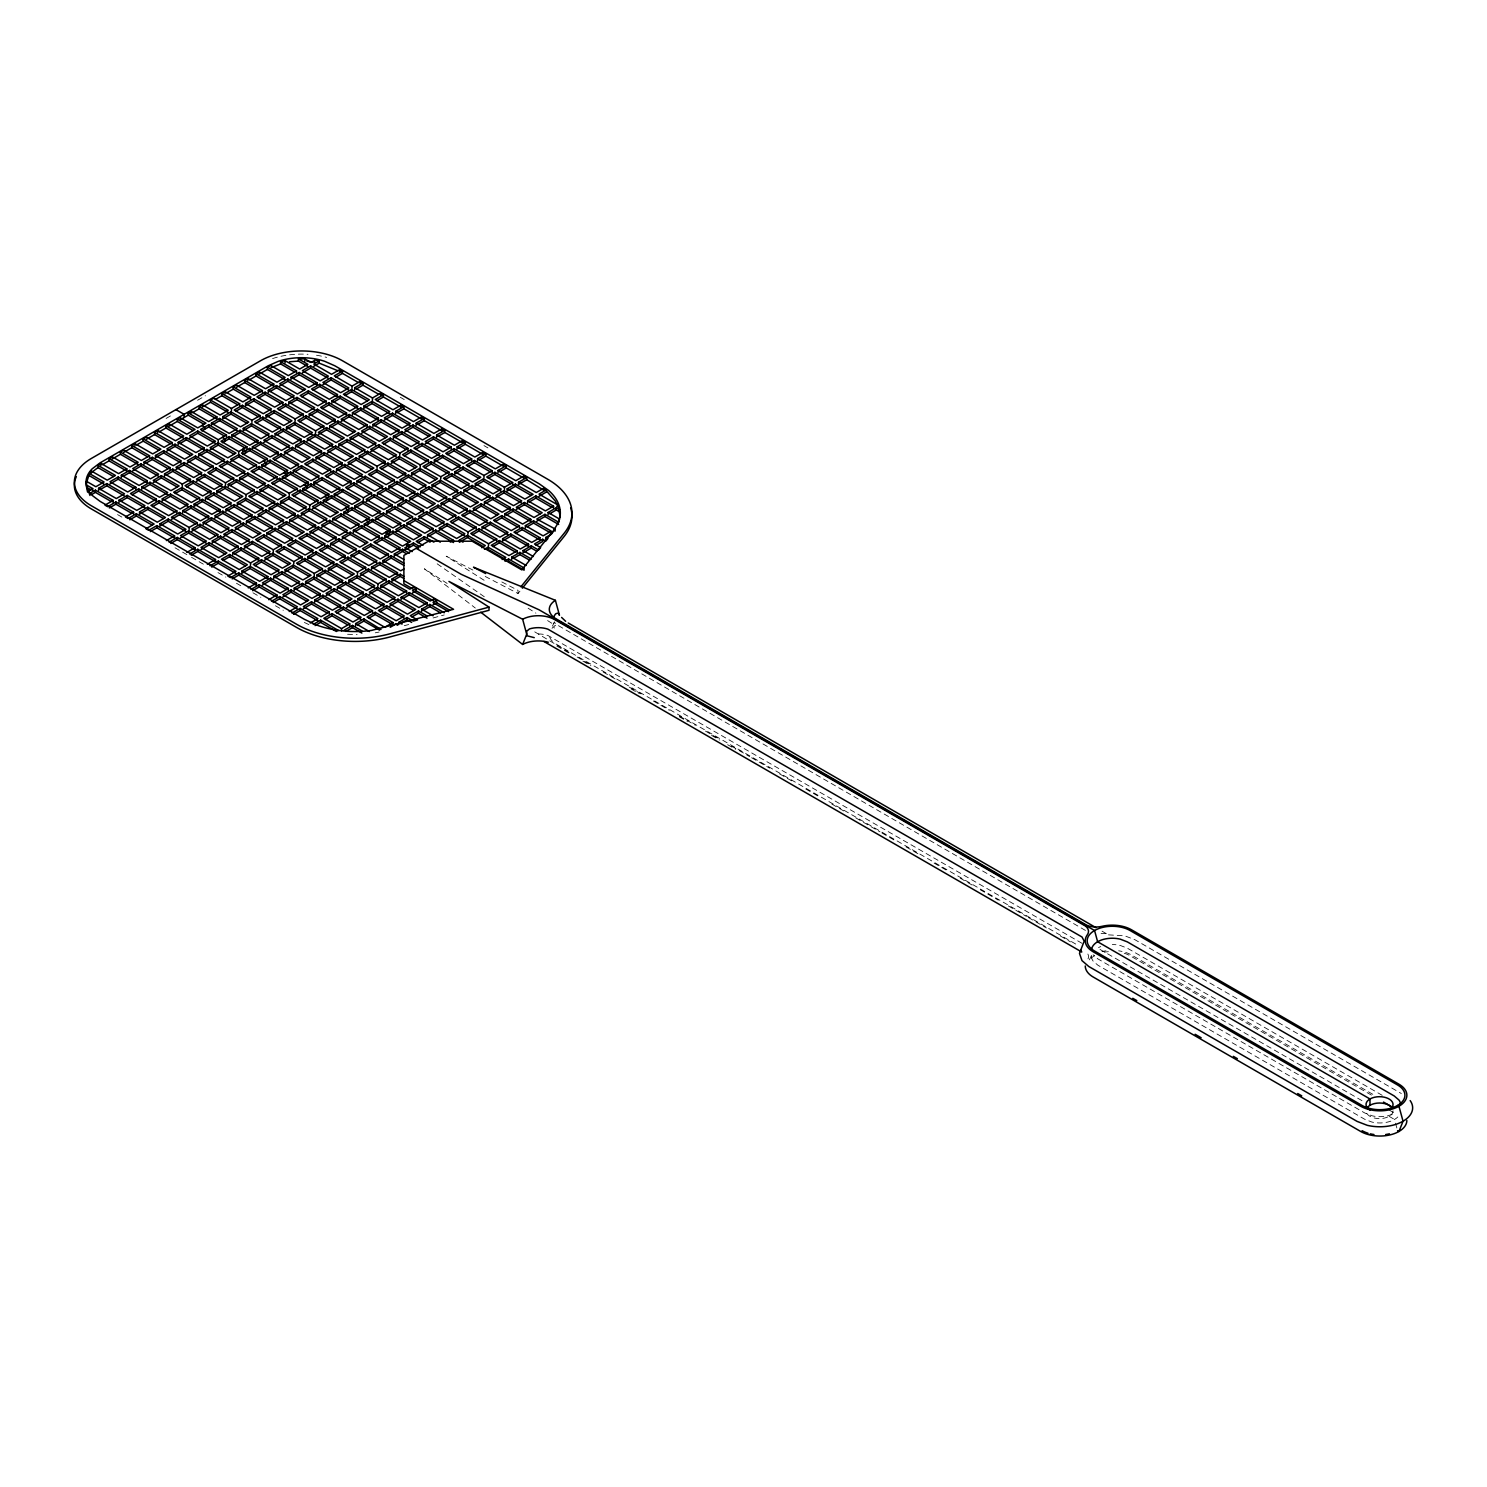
<?xml version="1.0" encoding="UTF-8"?>
<svg xmlns="http://www.w3.org/2000/svg" width="1487" height="1487" viewBox="0 0 1487 1487"><rect width="100%" height="100%" fill="white"/><g stroke="black" fill="none" stroke-linecap="round" stroke-linejoin="round"><path stroke-width="0.75" stroke-dasharray="5 3.75" d="M552.439 626.157L554.112 622.607A18.885 10.911 0 0 0 554.316 628.109M1091.532 955.342L1089.116 960.435A25.093 14.48 0 0 1 1094.562 955.732M485.208 576.454L518.034 593.517L520.933 589.949M166.098 418.442L172.009 415.04M197.585 400.263L205.466 395.728M404.278 625.711L408.739 624.503M433.07 617.96L444.241 614.949M375.263 632.811L379.092 632.049M1101.068 933.39L1106.068 933.501L1106.532 935.081M1108.466 934.858L1124.86 935.862L1135.027 939.784L1401.349 1093.54M347.568 634.261L357.122 634.67M304.352 622.458L310.244 625.228M501.844 581.956L518.034 590.376L518.034 593.517M472.885 570.06L446.193 556.194L487.141 582.198M400.263 397.271L404.241 399.575M483.963 445.598L487.94 447.903M1102.053 931.178L1106.068 933.501M1382.222 1095.343L1127.332 948.186L1120.25 945.453A20.744 11.989 0 0 0 1112.295 944.542M1372.798 1094.302L1131.403 954.951A27.026 15.595 0 0 0 1118.633 950.806M1371.423 1095.101L1130.046 955.732A25.093 14.48 0 0 0 1121.904 952.591M1085.436 930.416L556.194 624.354A18.885 10.911 0 0 1 554.316 621.808M1389.1 1110.027L1394.509 1113.15A20.744 11.989 0 0 1 1371.888 1115.752L1364.806 1113.001L1097.871 958.892L1093.131 954.803M1361.98 1100.659L1097.629 948.055A20.744 11.989 0 0 1 1100.77 946.568M1389.1 1116.328L1394.509 1119.451M1082.034 943.334L547.867 635.451A18.885 10.911 0 0 0 535.524 634.075M556.101 644.057L1076.885 944.728M569.093 652.365L533.368 631.046M577.123 656.994L591.157 665.098M603.202 672.05L617.235 680.154M629.261 687.106L643.313 695.21M653.332 700.99L669.373 710.266M679.41 716.046L695.451 725.303M705.489 731.102L719.522 739.206M731.548 746.158L749.597 756.567M751.604 757.738L769.653 768.147M779.69 773.946L793.723 782.05M805.75 789.002L819.802 797.106M831.828 804.058L845.861 812.162M855.899 817.943L879.969 831.846M881.977 832.999L894.003 839.951M906.029 846.884L920.081 854.988M934.115 863.111L946.141 870.044M960.193 878.148L972.219 885.1M980.249 889.728L998.297 900.155M1008.316 905.936L1026.365 916.364M1028.372 917.516L1046.42 927.944M1060.454 936.048L1070.491 941.847M556.714 646.009L568.777 652.979M582.848 661.102L590.897 665.748M631.12 688.964L639.15 693.611M679.373 716.827L687.403 721.474M711.548 735.396L719.578 740.043M727.626 744.69L735.675 749.336M117.547 514.595L123.458 518.015M175.02 547.792L186.86 554.614M191.563 557.328L203.384 564.168M217.957 572.569L225.838 577.123M236.452 583.239L242.362 586.659M252.976 592.793L260.876 597.346M275.43 605.748L283.311 610.302M528.108 608.202L535.896 613.164M547.606 620.581L555.394 625.544A23.179 13.383 0 0 0 552.012 628.313M447.178 583.443L424.353 568.796L475.32 608.034M437.159 563.815L484.316 596.77M1395.531 1123.187L1397.074 1128.8M1087.871 954.041A15.465 8.922 0 0 1 1087.332 960.007M1091.551 956.513A20.744 11.989 0 0 0 1093.131 961.104L1097.871 965.193L1364.806 1119.321L1371.888 1122.053A20.744 11.989 0 0 0 1397.817 1116.96M1393.059 1110.808A13.513 7.807 0 0 1 1379.546 1118.614A13.513 7.807 0 0 1 1366.033 1110.808M1104.525 952.2A25.093 14.48 0 0 1 1108.391 951.661M272.567 358.59A57.919 33.439 0 0 1 307.995 354.315M316.508 355.244A57.919 33.439 0 0 1 326.657 357.419M552.495 641.362A23.179 13.383 0 0 1 549.316 634.875M1101.96 951.568A27.026 15.595 0 0 1 1105.975 950.806"/><path stroke-width="1.5" d="M102.51 464.613L109.053 460.84L126.804 471.082L126.804 468.87L118.607 473.609L100.874 463.349L97.993 465.375L115.428 475.45L107.231 480.171L91.32 470.989L89.462 473.572L104.053 482.011L95.856 486.732L86.432 481.286L86.469 487.197L91.135 489.892M86.822 481.788L89.462 473.572M534.261 637.644L526.714 635.711L526.714 631.25L529.465 628.927A18.885 10.911 0 0 1 547.867 629.15L1082.034 937.014L1084.172 941.159L1079.488 953.371L1081.978 960.621L1088.781 966.494L1357.111 1121.402L1367.278 1125.324A32.807 18.941 0 0 0 1403.04 1121.217A32.807 18.941 0 0 0 1410.159 1100.584M480.784 612.235L522.643 644.447L526.714 634.205L522.643 619.243L448.925 581.417L489.019 607.124L489.019 610.283L390.022 636.938A82.696 47.751 0 0 1 296.582 627.421L91.32 508.907A57.919 33.439 0 0 1 76.32 476.621M555.079 531.156L555.079 528.944L551.342 534.261L545.841 537.439L545.841 539.632M520.933 586.789L564.205 533.201A82.696 47.751 0 0 0 547.736 479.26L342.456 360.746A57.919 33.439 0 0 0 260.56 360.746L91.32 458.479A57.919 33.439 0 0 0 91.32 505.747L296.582 624.261A82.696 47.751 0 0 0 390.022 633.778L489.019 607.124M522.365 588.164L564.205 536.361A82.696 47.751 0 0 0 570.692 507.885M92.231 471.918L97.993 467.587L97.993 465.375M109.053 460.84L109.053 458.628L112.25 456.788L129.982 467.03L138.179 462.308L120.428 452.067L120.428 454.26L138.179 464.52M120.428 452.067L123.607 450.226L141.358 460.468L149.555 455.747L149.555 457.94M147.585 456.806L131.804 447.699L131.804 445.487L134.982 443.665L152.733 453.907L160.931 449.167L143.18 438.925L143.18 441.137L158.96 450.245M143.18 438.925L146.358 437.085L164.109 447.327L172.306 442.606L172.306 444.817M170.336 443.665L154.555 434.576L154.555 432.364L157.734 430.524L175.485 440.765L183.682 436.044L165.931 425.802L165.931 427.996L183.682 438.237M165.931 425.802L169.109 423.962L186.86 434.204L195.057 429.464L177.306 419.222L177.306 421.434L193.068 430.542M177.306 419.222L180.039 417.643L197.771 427.903L205.968 423.163L188.217 412.921L188.217 415.133L203.998 424.241M188.217 412.921L190.949 411.341L208.7 421.583L216.879 416.862L216.879 419.074L199.146 408.832L192.585 412.605M199.146 408.832L199.146 406.62L202.325 404.78L220.076 415.022L228.254 410.3L210.522 400.059L210.522 402.252L228.254 412.494M210.522 400.059L213.7 398.219L231.452 408.46L239.63 403.72L239.63 405.932M237.66 404.799L221.898 395.691L221.898 393.479L225.076 391.639L242.827 401.899L251.006 397.159L233.273 386.917L233.273 389.129L251.006 399.371M233.273 386.917L236.452 385.077L254.203 395.319L262.381 390.598L262.381 392.81M260.411 391.657L244.649 382.549L244.649 380.356L247.827 378.516L265.578 388.758L273.757 384.036L273.757 386.23L256.024 375.988L249.463 379.78M256.024 375.988L256.024 373.776L259.203 371.936L276.954 382.196L285.132 377.456L267.4 367.215L267.4 369.427L285.132 379.668M267.4 367.215L270.894 365.56L288.329 375.616L296.508 370.895L296.508 373.107M120.428 454.26L112.25 459L112.25 456.788M123.607 452.438L131.804 447.699M136.637 444.91L143.18 441.137M146.358 439.297L154.555 434.576M159.369 431.788L165.931 427.996M177.306 421.434L169.109 426.156L169.109 423.962M180.039 419.854L188.217 415.133M210.522 402.252L202.325 406.992L202.325 404.78M215.336 399.464L221.898 395.691M226.712 392.903L233.273 389.129M236.452 387.289L244.649 382.549M267.4 369.427L259.203 374.148L259.203 371.936M92.677 490.784L92.677 488.572L88.384 491.045L89.982 495.487M89.982 493.275L95.41 490.152L113.142 500.394L113.142 502.606M98.588 488.312L106.785 483.591L124.518 493.833L116.339 498.554L98.588 488.312L98.588 490.524M135.893 487.271L118.161 477.011L109.964 481.751L127.715 491.993L135.893 487.271L135.893 489.465M121.339 477.383L121.339 475.171L129.536 470.45L147.269 480.691L147.269 482.903L129.536 472.662L122.975 476.435M140.912 463.888L132.715 468.609L150.466 478.851L158.644 474.13L140.912 463.888L140.912 466.082L158.644 476.342M144.09 464.26L144.09 462.048L152.287 457.308L170.02 467.569L170.02 469.762M155.466 455.487L163.663 450.747L181.395 460.989L173.217 465.728L155.466 455.487L155.466 457.68L163.663 452.959L181.395 463.2M175.02 444.185L166.841 448.907L184.592 459.148L192.771 454.427L175.02 444.185L175.02 446.397L190.801 455.487M178.217 444.557L178.217 442.345L186.395 437.624L204.147 447.866L204.147 450.059L186.395 439.817L179.853 443.609M197.771 431.044L189.593 435.784L207.325 446.026L215.522 441.286L197.771 431.044L197.771 433.256L215.522 443.498M226.452 434.985L208.7 424.743L200.503 429.464L218.254 439.724L226.452 434.985L226.452 437.197M211.433 423.163L219.611 418.442L237.362 428.684L229.165 433.405L211.433 423.163L211.433 425.375M222.808 416.602L230.987 411.88L248.738 422.122L240.541 426.843L222.808 416.602L222.808 418.814L230.987 414.074L246.768 423.182M260.113 415.542L242.362 405.3L234.184 410.04L251.916 420.282L260.113 415.542L260.113 417.754M245.559 403.46L253.738 398.739L271.489 408.981L263.292 413.702L245.559 403.46L245.559 405.672L253.738 400.951L271.489 411.193M282.865 402.419L265.114 392.178L256.935 396.899L274.667 407.141L282.865 402.419L282.865 404.613M268.311 390.337L276.489 385.598L294.24 395.839L286.043 400.579L268.311 390.337L268.311 392.531M287.865 379.036L279.668 383.758L297.419 394.018L305.616 389.278L287.865 379.036L287.865 381.248L303.645 390.356M291.043 379.408L291.043 377.196L299.24 372.475L316.991 382.717L316.991 384.929L299.24 374.668L292.697 378.46M310.616 365.895L302.419 370.635L320.17 380.876L328.367 376.155L310.616 365.895L310.616 368.107L328.367 378.349M313.794 366.267L319.222 363.144L319.222 360.932L313.794 364.055L331.545 374.315L339.742 369.575L342.456 371.155L342.456 373.367L358.237 382.475M91.785 494.446L95.41 492.364L111.172 501.472M100.224 489.576L106.785 485.784L124.518 496.045M109.964 483.944L118.161 479.223L133.923 488.331M132.715 470.821L140.912 466.082M145.726 463.312L152.287 459.52L168.05 468.628M166.841 451.119L175.02 446.397M189.593 437.977L197.771 433.256M201.879 430.895L208.7 426.955L224.463 436.063M213.069 424.427L219.611 420.654L237.362 430.895M235.82 411.286L242.362 407.512L258.143 416.62M258.571 398.163L265.114 394.371L280.894 403.479M269.946 391.601L276.489 387.81L294.24 398.051M279.668 385.969L287.865 381.248M302.419 372.828L310.616 368.107M113.142 500.394L104.964 505.134L107.696 506.695L115.874 501.974L133.626 512.216L133.626 514.428M147.269 480.691L139.09 485.431L121.339 475.171M170.02 467.569L161.841 472.29L144.09 462.048M204.147 447.866L195.949 452.587L178.217 442.345M316.991 382.717L308.794 387.438L291.043 377.196M119.072 500.134L127.25 495.413L145.001 505.654L136.804 510.376L119.072 500.134L119.072 502.346M156.377 499.074L138.626 488.833L130.447 493.572L148.18 503.814L156.377 499.074L156.377 501.286L138.626 491.045L132.083 494.836M141.823 486.992L150.001 482.271L167.752 492.513L159.555 497.253L141.823 486.992L141.823 489.204M161.377 475.71L153.198 480.431L170.931 490.673L179.128 485.952L161.377 475.71L161.377 477.903L177.157 487.011M164.555 476.063L164.555 473.87L172.752 469.13L190.503 479.39L190.503 481.584L172.752 471.342L166.209 475.134M184.128 462.569L175.931 467.29L193.682 477.55L201.879 472.81L184.128 462.569L184.128 464.78L201.879 475.022M213.254 466.249L195.503 456.007L187.306 460.728L205.057 470.97L213.254 466.249L213.254 468.461M198.682 454.167L206.879 449.427L224.63 459.687L216.433 464.409L198.682 454.167L198.682 456.379M218.254 442.866L210.057 447.606L227.808 457.847L236.005 453.107L218.254 442.866L218.254 445.078L234.017 454.186M246.916 446.806L229.165 436.565L220.987 441.286L238.719 451.546L246.916 446.806L246.916 449.018M231.898 437.197L231.898 434.985L240.095 430.263L257.846 440.505L257.846 442.717L240.095 432.475L233.533 436.249M243.273 428.423L251.47 423.683L269.203 433.944L261.024 438.665L243.273 428.423L243.273 430.635L251.47 425.895L269.203 436.137M280.578 427.364L262.846 417.122L254.649 421.862L272.4 432.104L280.578 427.364L280.578 429.576M266.024 415.282L274.221 410.561L291.954 420.802L283.775 425.524L266.024 415.282L266.024 417.494L274.221 412.773L289.984 421.88M303.329 414.241L285.597 403.999L277.4 408.721L295.151 418.962L303.329 414.241L303.329 416.434M288.775 402.159L296.972 397.419L314.705 407.661L306.526 412.401L288.775 402.159L288.775 404.352M326.081 401.1L308.348 390.858L300.151 395.579L317.902 405.821L326.081 401.1L326.081 403.312M337.456 394.538L319.724 384.297L311.526 389.018L329.278 399.26L337.456 394.538L337.456 396.75L319.724 386.49L313.162 390.282M331.081 377.717L322.902 382.456L340.653 392.698L348.832 387.977L331.081 377.717L331.081 379.928L348.832 390.17M342.456 371.155L334.278 375.876L352.01 386.137L360.207 381.397L362.94 382.977L362.94 385.189L378.72 394.297M109.332 507.959L115.874 504.186L131.655 513.294M120.707 501.398L127.25 497.606L145.001 507.848M143.458 488.256L150.001 484.483L167.752 494.725M153.198 482.643L161.377 477.903M175.931 469.502L184.128 464.78M187.306 462.94L195.503 458.2L211.284 467.308M200.317 455.431L206.879 451.639L224.63 461.881M210.057 449.799L218.254 445.078M222.344 442.717L229.165 438.777L244.946 447.884M256.284 423.107L262.846 419.334L278.608 428.442M279.036 409.984L285.597 406.193L301.359 415.301M290.411 403.405L296.972 399.631L314.705 409.873M301.787 396.843L308.348 393.07L324.11 402.178M322.902 384.65L331.081 379.928M335.913 377.14L342.456 373.367M133.626 512.216L125.428 516.937L128.161 518.517L136.358 513.796L154.109 524.037L145.912 528.759L148.644 530.339L156.823 525.617L174.574 535.859L174.574 538.071L156.823 527.829L150.28 531.602M164.555 473.87L182.306 484.111L190.503 479.39M257.846 440.505L249.649 445.226L231.898 434.985M139.536 511.956L147.733 507.234L165.466 517.476L157.287 522.197L139.536 511.956L139.536 514.167L147.733 509.428L163.496 518.535M176.841 510.896L159.109 500.654L150.912 505.394L168.663 515.636L176.841 510.896L176.841 513.108M162.287 498.814L170.485 494.093L188.217 504.335L180.039 509.056L162.287 498.814L162.287 501.026M199.593 497.773L181.86 487.532L173.663 492.253L191.414 502.494L199.593 497.773L199.593 499.985M210.968 491.193L193.236 480.952L185.039 485.691L202.79 495.933L210.968 491.193L210.968 493.405L193.236 483.163L186.674 486.955M204.611 474.39L196.414 479.111L214.165 489.372L222.344 484.632L204.611 474.39L204.611 476.602L222.344 486.844M233.719 478.07L215.987 467.829L207.79 472.55L225.541 482.792L233.719 478.07L233.719 480.282M227.344 461.249L219.165 465.989L236.916 476.23L245.095 471.509L227.344 461.249L227.344 463.461L245.095 473.702M256.47 464.929L238.719 454.687L230.541 459.409L248.273 469.669L256.47 464.929L256.47 467.141M267.4 458.628L249.649 448.386L241.452 453.107L259.203 463.349L267.4 458.628L267.4 460.84M252.381 449.018L252.381 446.806L260.56 442.085L278.311 452.327L278.311 454.539L260.56 444.278L254.017 448.07M271.935 435.505L263.757 440.245L281.489 450.487L289.686 445.765L271.935 435.505L271.935 437.717L289.686 447.959M275.132 435.877L275.132 433.684L283.311 428.944L301.062 439.185L301.062 441.397L283.311 431.156L276.768 434.929M286.508 427.104L294.686 422.382L312.437 432.624L304.24 437.345L286.508 427.104L286.508 429.315L294.686 424.594L312.437 434.836M323.813 426.063L306.062 415.821L297.883 420.542L315.616 430.784L323.813 426.063L323.813 428.256M309.259 416.174L309.259 413.981L317.437 409.241L335.188 419.483L335.188 421.695L317.437 411.453L310.895 415.226M346.564 412.921L328.813 402.68L320.616 407.401L338.367 417.643L346.564 412.921L346.564 415.133L328.813 404.892L322.27 408.665M331.991 400.839L340.188 396.118L357.939 406.36L349.742 411.081L331.991 400.839L331.991 403.051M351.564 389.538L343.367 394.278L361.118 404.52L369.315 399.78L351.564 389.538L351.564 391.75L367.345 400.858M354.742 389.91L354.742 387.698L362.94 382.977M129.797 519.781L136.358 516.008L152.12 525.115M152.548 506.639L159.109 502.866L174.871 511.974M163.923 500.078L170.485 496.305L188.217 506.547M175.299 493.517L181.86 489.725L197.622 498.833M196.414 481.323L204.611 476.602M209.425 473.814L215.987 470.022L231.749 479.13M220.801 467.253L227.344 463.461M230.541 461.621L238.719 456.899L254.5 466.007M242.827 454.539L249.649 450.598L265.411 459.706M263.757 442.457L271.935 437.717M299.519 421.806L306.062 418.014L321.843 427.122M333.646 402.103L340.188 398.312L357.939 408.553M345.021 395.542L351.564 391.75M356.378 388.962L362.94 385.189M278.311 452.327L270.114 457.048L252.381 446.806M301.062 439.185L292.865 443.925L275.132 433.684M335.188 419.483L326.991 424.223L309.259 413.981M354.742 387.698L372.493 397.958L380.691 393.219L383.404 394.798L383.404 397.01L401.155 407.252L401.155 405.04L403.888 406.62L403.888 408.832L421.639 419.074L421.639 416.862L424.353 418.442L424.353 420.654L442.104 430.895L442.104 428.684L444.836 430.263L444.836 432.475L462.587 442.717L462.587 440.505L465.319 442.085L465.319 444.278L483.052 454.539L483.052 452.327L485.784 453.907L485.784 456.1L503.535 466.36L503.535 464.148L506.268 465.728L506.268 467.922L524 478.182L524 475.97L526.733 477.55L526.733 479.743L518.535 484.483L518.535 482.271L526.733 477.55M160.02 523.777L168.198 519.056L185.949 529.298L177.752 534.019L160.02 523.777L160.02 525.989L168.198 521.249L185.949 531.491M197.325 522.718L179.574 512.476L171.395 517.216L189.128 527.457L197.325 522.718L197.325 524.93M182.771 512.848L182.771 510.636L190.949 505.915L208.7 516.156L208.7 518.368L190.949 508.126L184.407 511.9M194.146 504.074L202.325 499.353L220.076 509.595L220.076 511.788L202.325 501.547L194.146 506.286L194.146 504.074L211.879 514.316L220.076 509.595M205.522 497.513L213.7 492.773L231.452 503.015L223.254 507.755L205.522 497.513L205.522 499.706M216.879 490.933L225.076 486.212L242.827 496.454L234.63 501.193L216.879 490.933L216.879 493.145L225.076 488.424L240.857 497.532M228.254 486.584L228.254 484.372L236.452 479.65L254.203 489.892L254.203 492.104M239.63 477.81L247.827 473.07L265.578 483.331L257.381 488.052L239.63 477.81L239.63 480.004L247.827 475.282L265.578 485.524M276.954 476.751L259.203 466.509L251.006 471.23L268.757 481.491L276.954 476.751L276.954 478.963M261.935 464.929L270.114 460.208L287.865 470.45L279.668 475.171L261.935 464.929L261.935 467.141M281.043 453.907L272.846 458.628L290.597 468.87L298.794 464.148L281.043 453.907L281.043 456.1L298.794 466.36M292.419 447.327L284.221 452.067L301.973 462.308L310.151 457.587L292.419 447.327L292.419 449.539L308.181 458.647M295.597 447.699L295.597 445.487L303.794 440.765L321.527 451.007L321.527 453.219L303.794 442.977L297.233 446.751M315.17 434.204L306.973 438.925L324.724 449.167L332.902 444.446L315.17 434.204L315.17 436.397L332.902 446.658M326.545 427.624L318.348 432.364L336.099 442.606L344.278 437.884L326.545 427.624L326.545 429.836L342.307 438.944M329.724 425.802L337.921 421.063L355.653 431.304L347.475 436.044L329.724 425.802L329.724 427.996M367.029 424.743L349.296 414.501L341.099 419.222L358.85 429.464L367.029 424.743L367.029 426.955M352.475 414.873L352.475 412.661L360.672 407.94L378.404 418.182L378.404 420.375L360.672 410.133L354.11 413.925M363.85 406.1L372.047 401.36L389.78 411.602L381.601 416.341L363.85 406.1L363.85 408.293L372.047 403.572L389.78 413.814M383.404 394.798L375.226 399.52L392.977 409.761L401.155 405.04M171.395 519.409L179.574 514.688L195.355 523.796M207.158 498.777L213.7 494.985L231.452 505.227M229.909 485.636L236.452 481.844L252.232 490.952M252.641 472.494L259.203 468.721L274.983 477.829M263.292 466.36L270.114 462.42L287.865 472.662M274.482 459.892L281.043 456.1M284.221 454.26L292.419 449.539M306.973 441.137L315.17 436.397M318.348 434.576L326.545 429.836M331.359 427.048L337.921 423.275L353.683 432.382M341.099 421.434L349.296 416.713L365.058 425.802M376.862 400.784L383.404 397.01M166.377 540.58L174.574 535.859M208.7 516.156L200.503 520.878L182.771 510.636M228.254 484.372L246.006 494.613L254.203 489.892M321.527 451.007L313.348 455.747L295.597 445.487M378.404 418.182L370.226 422.903L352.475 412.661M169.109 542.16L177.306 537.439L195.057 547.681L195.057 549.893L177.306 539.632L170.745 543.424M188.682 530.859L180.485 535.599L198.236 545.841L206.414 541.119L188.682 530.859L188.682 533.071L206.414 543.313M217.79 534.539L200.057 524.298L191.86 529.037L209.611 539.279L217.79 534.539L217.79 536.751M203.236 522.457L211.433 517.736L229.165 527.978L220.987 532.699L203.236 522.457L203.236 524.669M240.541 521.417L222.808 511.175L214.611 515.896L232.362 526.138L240.541 521.417L240.541 523.61M225.987 511.528L225.987 509.335L234.184 504.595L251.916 514.837L251.916 517.048L234.184 506.807L227.623 510.58M237.362 502.755L245.559 498.033L263.292 508.275L255.113 512.996L237.362 502.755L237.362 504.967L245.559 500.245L263.292 510.487M274.667 501.714L256.935 491.472L248.738 496.193L266.489 506.435L274.667 501.714L274.667 503.926L256.935 493.665L250.374 497.457M260.113 489.632L268.311 484.892L286.043 495.134L277.865 499.874L260.113 489.632L260.113 491.825L268.311 487.104L284.073 496.212M297.419 488.572L279.668 478.331L271.489 483.052L289.24 493.312L297.419 488.572L297.419 490.784M282.4 478.963L282.4 476.751L290.597 472.03L308.348 482.271L308.348 484.483L290.597 474.241L283.775 478.182M293.329 470.45L301.508 465.728L319.259 475.97L311.062 480.691L293.329 470.45L293.329 472.662M330.634 469.409L312.883 459.148L304.705 463.888L322.437 474.13L330.634 469.409L330.634 471.602M316.08 459.52L316.08 457.308L324.259 452.587L342.01 462.829L342.01 465.041L324.259 454.799L317.716 458.572M335.634 446.026L327.456 450.747L345.188 460.989L353.386 456.267L335.634 446.026L335.634 448.219L351.415 457.327M338.832 446.397L338.832 444.185L347.01 439.446L364.761 449.706L364.761 451.899M350.207 437.624L358.386 432.884L376.137 443.126L367.94 447.866L350.207 437.624L350.207 439.817L358.386 435.096L376.137 445.338M369.761 426.323L361.583 431.044L379.315 441.286L387.512 436.565L369.761 426.323L369.761 428.535L385.542 437.624M372.94 426.695L372.94 424.483L381.137 419.762L398.888 430.003L398.888 432.197L381.137 421.955L374.594 425.747M392.512 413.182L384.315 417.921L402.066 428.163L410.263 423.423L392.512 413.182L392.512 415.393L410.263 425.635M395.691 413.553L395.691 411.341L403.888 406.62M180.485 537.811L188.682 533.071M191.86 531.231L200.057 526.51L215.819 535.617M204.871 523.721L211.433 519.948L229.165 530.19M214.611 518.108L222.808 513.368L238.571 522.476M273.125 484.316L279.668 480.543L295.448 489.651M294.965 471.714L301.508 467.922L319.259 478.182M306.341 465.152L312.883 461.36L328.664 470.468M327.456 452.959L335.634 448.219M340.467 445.449L347.01 441.658L362.791 450.765M361.583 433.256L369.761 428.535M384.315 420.115L392.512 415.393M397.326 412.605L403.888 408.832M186.86 552.402L195.057 547.681M251.916 514.837L243.738 519.576L225.987 509.335M308.348 482.271L300.151 486.992L282.4 476.751M342.01 462.829L333.813 467.569L316.08 457.308M364.761 449.706L356.564 454.427L338.832 444.185M398.888 430.003L390.691 434.724L372.94 424.483M421.639 416.862L413.442 421.583L395.691 411.341M189.593 553.982L197.771 549.261L215.522 559.502L215.522 561.714L197.771 551.454L191.228 555.246M209.147 542.681L200.968 547.42L218.701 557.662L226.898 552.941L209.147 542.681L209.147 544.893L224.927 554M212.344 543.052L212.344 540.859L220.522 536.119L238.273 546.361L238.273 548.573M231.898 529.558L223.719 534.279L241.452 544.521L249.649 539.8L231.898 529.558L231.898 531.77L249.649 542.012M243.273 522.996L235.095 527.718L252.827 537.959L261.024 533.238L243.273 522.996L243.273 525.19L259.054 534.298M246.47 523.35L246.47 521.156L254.649 516.417L272.4 526.658L272.4 528.87L254.649 518.628L248.106 522.402M266.024 509.855L257.846 514.576L275.578 524.818L283.775 520.097L266.024 509.855L266.024 512.067L283.775 522.309M269.203 510.227L269.203 508.015L277.4 503.294L295.151 513.535L295.151 515.729L277.4 505.487L270.857 509.279M280.578 501.454L288.775 496.714L306.526 506.955L298.329 511.695L280.578 501.454L280.578 503.647L288.775 498.926L306.526 509.167M317.902 500.394L300.151 490.152L291.954 494.874L309.705 505.134L317.902 500.394L317.902 502.606M302.883 490.784L302.883 488.572L311.062 483.851L328.813 494.093L328.813 496.305L311.062 486.063L304.24 489.985M313.794 482.271L321.991 477.55L339.742 487.792L339.742 489.985L321.991 479.743L313.794 484.483L313.794 482.271L331.545 492.513L339.742 487.792M351.118 481.212L333.367 470.97L325.17 475.71L342.921 485.952L351.118 481.212L351.118 483.424L333.367 473.182L326.805 476.974M336.545 469.13L344.742 464.409L362.475 474.65L354.296 479.39L336.545 469.13L336.545 471.342M356.118 457.847L347.921 462.569L365.672 472.81L373.85 468.089L356.118 457.847L356.118 460.041L371.88 469.149M359.296 458.2L359.296 456.007L367.493 451.267L385.226 461.528L385.226 463.721L367.493 453.479L360.932 457.271M378.869 444.706L370.672 449.427L388.423 459.687L396.601 454.948L378.869 444.706L378.869 446.918L396.601 457.16M407.977 448.386L390.245 438.145L382.047 442.866L399.799 453.107L407.977 448.386L407.977 450.598M393.423 436.304L401.62 431.565L419.353 441.825L411.174 446.546L393.423 436.304L393.423 438.516M412.996 425.003L404.799 429.743L422.55 439.985L430.728 435.245L412.996 425.003L412.996 427.215L428.758 436.323M416.174 425.375L416.174 423.163L424.353 418.442M200.968 549.632L209.147 544.893M213.979 542.104L220.522 538.331L236.303 547.439M223.719 536.491L231.898 531.77M235.095 529.93L243.273 525.19M257.846 516.788L266.024 512.067M293.59 496.138L300.151 492.364L315.932 501.472M338.181 470.394L344.742 466.621L362.475 476.862M347.921 464.78L356.118 460.041M370.672 451.639L378.869 446.918M383.683 444.13L390.245 440.338L406.007 449.446M395.059 437.568L401.62 433.776L419.353 444.018M404.799 431.936L412.996 427.215M417.81 424.427L424.353 420.654M207.325 564.224L215.522 559.502M238.273 546.361L230.076 551.101L212.344 540.859M272.4 526.658L264.203 531.398L246.47 521.156M295.151 513.535L286.954 518.257L269.203 508.015M328.813 494.093L320.616 498.814L302.883 488.572M359.296 456.007L377.047 466.249L385.226 461.528M442.104 428.684L433.925 433.405L416.174 423.163M210.057 565.803L218.254 561.082L236.005 571.324L227.808 576.045L230.541 577.625L238.719 572.904L256.47 583.146L256.47 585.358L238.719 575.097L232.176 578.889M229.63 554.502L221.433 559.242L239.184 569.484L247.381 564.763L229.63 554.502L229.63 556.714L245.392 565.822M232.808 554.874L232.808 552.662L241.006 547.941L258.738 558.183L258.738 560.395L241.006 550.153L234.444 553.926M252.381 541.38L244.184 546.101L261.935 556.342L270.114 551.621L252.381 541.38L252.381 543.573L270.114 553.833M281.489 545.06L263.757 534.8L255.56 539.539L273.311 549.781L281.489 545.06L281.489 547.253M266.935 532.978L275.132 528.238L292.865 538.48L284.686 543.22L266.935 532.978L266.935 535.171M286.508 521.677L278.311 526.398L296.062 536.64L304.24 531.918L286.508 521.677L286.508 523.889L302.27 532.978M289.686 522.049L289.686 519.837L297.883 515.115L315.616 525.357L315.616 527.55L297.883 517.309L291.322 521.101M309.259 508.535L301.062 513.275L318.813 523.517L326.991 518.777L309.259 508.535L309.259 510.747L326.991 520.989M320.616 501.974L312.437 506.695L330.188 516.937L338.367 512.216L320.616 501.974L320.616 504.186L336.397 513.294M323.348 500.394L331.545 495.673L349.296 505.915L341.099 510.636L323.348 500.394L323.348 502.606M334.278 494.093L342.456 489.372L360.207 499.613L352.01 504.335L334.278 494.093L334.278 496.305L342.456 491.565L358.237 500.673M371.583 493.033L353.832 482.792L345.653 487.532L363.386 497.773L371.583 493.033L371.583 495.245M357.029 480.952L365.207 476.23L382.958 486.472L374.761 491.193L357.029 480.952L357.029 483.163M394.334 479.911L376.583 469.669L368.404 474.39L386.137 484.632L394.334 479.911L394.334 482.123M405.709 473.349L387.958 463.089L379.78 467.829L397.512 478.07L405.709 473.349L405.709 475.543L387.958 465.301L381.415 469.093M399.334 456.528L391.155 461.249L408.888 471.509L417.085 466.769L399.334 456.528L399.334 458.74L415.115 467.847M428.46 460.208L410.709 449.966L402.531 454.687L420.263 464.929L428.46 460.208L428.46 462.42M422.085 443.386L413.906 448.126L431.639 458.368L439.836 453.647L422.085 443.386L422.085 445.598L439.836 455.84M451.212 447.067L433.46 436.825L425.263 441.546L443.014 451.806L451.212 447.067L451.212 449.278M436.639 437.197L436.639 434.985L444.836 430.263M211.693 567.067L218.254 563.276L236.005 573.536M223.069 560.506L229.63 556.714M244.184 548.313L252.381 543.573M257.195 540.803L263.757 537.011L279.519 546.119M268.571 534.223L275.132 530.45L292.865 540.692M278.311 528.61L286.508 523.889M301.062 515.469L309.259 510.747M312.437 508.907L320.616 504.186M324.724 501.807L331.545 497.866L349.296 508.126M347.289 488.777L353.832 485.004L369.612 494.112M358.664 482.216L365.207 478.442L382.958 488.684M370.04 475.654L376.583 471.862L392.364 480.97M391.155 463.461L399.334 458.74M404.167 455.951L410.709 452.16L426.49 461.267M415.542 449.39L422.085 445.598M425.263 443.758L433.46 439.037L449.241 448.145M438.293 436.249L444.836 432.475M232.808 552.662L250.56 562.922L258.738 558.183M315.616 525.357L307.437 530.078L289.686 519.837M462.587 440.505L454.39 445.226L436.639 434.985M241.916 571.064L250.095 566.324L267.846 576.566L267.846 578.778L250.095 568.536L241.916 573.257L241.916 571.064L259.649 581.305L267.846 576.566M261.47 559.763L253.292 564.484L271.024 574.744L279.221 570.004L261.47 559.763L261.47 561.974L279.221 572.216M272.846 553.201L264.667 557.922L282.4 568.164L290.597 563.443L272.846 553.201L272.846 555.394L288.627 564.502M301.973 556.881L284.221 546.621L276.043 551.361L293.775 561.603L301.973 556.881L301.973 559.075M295.597 540.06L287.419 544.781L305.151 555.041L313.348 550.302L295.597 540.06L295.597 542.272L313.348 552.513M324.724 543.74L306.973 533.498L298.794 538.22L316.527 548.461L324.724 543.74L324.724 545.952M310.151 533.87L310.151 531.658L318.348 526.918L336.099 537.179L336.099 539.372L318.348 529.13L311.805 532.922M329.724 520.357L321.527 525.097L339.278 535.339L347.475 530.599L329.724 520.357L329.724 522.569L347.475 532.811M332.902 520.729L332.902 518.517L341.099 513.796L358.85 524.037L358.85 526.249M343.832 512.216L352.01 507.495L369.761 517.736L361.583 522.457L343.832 512.216L343.832 514.428M354.742 505.915L362.94 501.193L380.691 511.435L372.493 516.156L354.742 505.915L354.742 508.126L362.94 503.387L380.691 513.628M392.066 504.855L374.315 494.613L366.118 499.353L383.869 509.595L392.066 504.855L392.066 507.067M377.494 494.985L377.494 492.773L385.691 488.052L403.442 498.294L403.442 500.506L385.691 490.264L379.129 494.037M388.869 486.212L397.066 481.491L414.799 491.732L414.799 493.926L397.066 483.684L388.869 488.424L388.869 486.212L406.62 496.454L414.799 491.732M400.245 479.65L408.442 474.911L426.174 485.152L417.996 489.892L400.245 479.65L400.245 481.844M411.62 473.07L419.817 468.349L437.55 478.591L429.371 483.331L411.62 473.07L411.62 475.282L419.817 470.561L435.579 479.669M448.925 472.03L431.193 461.788L422.996 466.509L440.747 476.751L448.925 472.03L448.925 474.241M434.371 459.948L442.568 455.208L460.301 465.468L452.122 470.189L434.371 459.948L434.371 462.141L442.568 457.42L460.301 467.661M471.676 458.888L453.944 448.646L445.747 453.368L463.498 463.628L471.676 458.888L471.676 461.1M457.122 449.018L457.122 446.806L465.319 442.085M254.928 565.748L261.47 561.974M264.667 560.134L272.846 555.394M277.679 552.625L284.221 548.833L300.002 557.941M289.054 546.045L295.597 542.272M300.43 539.484L306.973 535.71L322.753 544.8M321.527 527.29L329.724 522.569M334.556 519.781L341.099 516.008L356.88 525.115M345.188 513.628L352.01 509.688L369.761 519.948M366.118 501.547L374.315 496.825L390.077 505.933M401.88 480.914L408.442 477.123L426.174 487.364M424.631 467.773L431.193 463.981L446.955 473.089M447.383 454.632L453.944 450.858L469.706 459.966M458.758 448.07L465.319 444.278M248.273 587.867L256.47 583.146M336.099 537.179L327.902 541.9L310.151 531.658M358.85 524.037L350.653 528.759L332.902 518.517M403.442 498.294L395.245 503.015L377.494 492.773M483.052 452.327L474.873 457.048L457.122 446.806M251.006 589.447L259.203 584.726L276.954 594.967L276.954 597.161L259.203 586.919L252.641 590.711M288.329 588.387L270.578 578.146L262.381 582.885L280.132 593.127L288.329 588.387L288.329 590.599M273.757 576.305L281.954 571.584L299.686 581.826L291.508 586.566L273.757 576.305L273.757 578.517M285.132 569.744L293.329 565.023L311.062 575.265L302.883 579.986L285.132 569.744L285.132 571.956L293.329 567.216L309.092 576.324M322.437 568.703L304.705 558.443L296.508 563.183L314.259 573.424L322.437 568.703L322.437 570.896M307.883 556.603L316.08 551.881L333.813 562.123L333.813 564.335L316.08 554.093L307.883 558.815L307.883 556.603L325.634 566.863L333.813 562.123M345.188 555.562L327.456 545.32L319.259 550.041L337.01 560.283L345.188 555.562L345.188 557.774L327.456 547.513L320.895 551.305M330.634 543.48L338.832 538.74L356.564 549L348.386 553.722L330.634 543.48L330.634 545.692M350.207 532.179L342.01 536.919L359.761 547.16L367.94 542.42L350.207 532.179L350.207 534.391L365.969 543.498M353.386 532.55L353.386 530.339L361.583 525.617L379.315 535.859L379.315 538.071L361.583 527.829L355.021 531.602M364.296 526.249L364.296 524.037L372.493 519.316L390.245 529.558L390.245 531.77L372.493 521.509L365.672 525.45M383.404 512.996L375.226 517.736L392.977 527.978L401.155 523.257L383.404 512.996L383.404 515.208L401.155 525.45M410.561 517.755L394.78 508.647L386.601 513.368L386.601 511.175L394.78 506.435L412.531 516.677L412.531 518.889M397.977 504.595L406.155 499.874L423.907 510.115L415.709 514.837L397.977 504.595L397.977 506.807M417.531 493.312L409.353 498.033L427.085 508.275L435.282 503.554L417.531 493.312L417.531 495.506L433.312 504.613M420.728 493.665L420.728 491.472L428.907 486.732L446.658 496.974L446.658 499.186L428.907 488.944L422.364 492.717M432.104 484.892L440.282 480.171L458.033 490.413L449.836 495.134L432.104 484.892L432.104 487.104L440.282 482.383L458.033 492.625M451.658 473.609L443.479 478.331L461.212 488.572L469.409 483.851L451.658 473.609L451.658 475.803L469.409 486.063M454.855 471.769L463.033 467.03L480.784 477.271L472.587 482.011L454.855 471.769L454.855 473.963L463.033 469.241L478.814 478.349M492.16 470.71L474.409 460.468L466.212 465.189L483.963 475.45L492.16 470.71L492.16 472.922M477.587 460.84L477.587 458.628L485.784 453.907M262.381 585.079L270.578 580.358L286.34 589.465M275.392 577.569L281.954 573.796L299.686 584.038M298.144 564.447L304.705 560.655L320.467 569.763M332.27 544.744L338.832 540.952L356.564 551.194M342.01 539.112L350.207 534.391M375.226 519.948L383.404 515.208M399.613 505.859L406.155 502.086L423.907 512.327M409.353 500.245L417.531 495.506M445.115 479.595L451.658 475.803M467.866 466.453L474.409 462.68L490.19 471.788M479.242 459.892L485.784 456.1M268.757 599.689L276.954 594.967M379.315 535.859L371.137 540.58L353.386 530.339M390.245 529.558L382.047 534.279L364.296 524.037M412.531 516.677L404.334 521.417L386.601 511.175M446.658 496.974L438.461 501.714L420.728 491.472M503.535 464.148L495.338 468.87L477.587 458.628M271.489 601.268L279.668 596.547L297.419 606.789L289.24 611.51M291.043 589.967L282.865 594.707L300.597 604.949L308.794 600.209L291.043 589.967L291.043 592.179L306.824 601.287M294.24 590.339L294.24 588.127L302.419 583.406L320.17 593.648L320.17 595.859L302.419 585.618L295.876 589.391M305.616 581.566L313.794 576.844L331.545 587.086L323.348 591.807L305.616 581.566L305.616 583.778L313.794 579.038L331.545 589.298M316.991 575.004L325.17 570.264L342.921 580.506L334.724 585.246L316.991 575.004L316.991 577.198M328.367 568.424L336.545 563.703L354.296 573.945L346.099 578.685L328.367 568.424L328.367 570.636L336.545 565.915L352.326 575.023M365.672 567.383L347.921 557.142L339.742 561.863L357.475 572.105L365.672 567.383L365.672 569.595M351.118 555.302L359.296 550.562L377.047 560.822L368.85 565.543L351.118 555.302L351.118 557.495M388.423 554.242L370.672 544L362.475 548.722L380.226 558.982L388.423 554.242L388.423 556.454M399.799 547.681L382.047 537.439L373.85 542.16L391.601 552.402L399.799 547.681L399.799 549.893L382.047 539.632L375.505 543.424M384.78 535.859L392.977 531.138L410.709 541.38L402.531 546.101L384.78 535.859L384.78 538.071M403.888 524.818L395.691 529.558L413.442 539.8L421.639 535.078L403.888 524.818L403.888 527.03L419.669 536.138M407.066 525.19L407.066 522.996L415.263 518.257L433.014 528.498L433.014 530.71M426.639 511.695L418.442 516.417L436.193 526.658L444.39 521.937L426.639 511.695L426.639 513.907L444.39 524.149M455.747 515.376L438.014 505.134L429.817 509.855L447.568 520.097L455.747 515.376L455.747 517.569M441.193 505.487L441.193 503.294L449.39 498.554L467.122 508.796L467.122 511.008L449.39 500.766L442.829 504.539M460.766 491.993L452.568 496.714L470.32 506.955L478.498 502.234L460.766 491.993L460.766 494.204L476.528 503.312M463.944 492.364L463.944 490.152L472.141 485.431L489.874 495.673L489.874 497.866L472.141 487.624L465.58 491.416M475.32 483.591L483.517 478.851L501.249 489.093L493.071 493.833L475.32 483.591L475.32 485.784L483.517 481.063L501.249 491.305M512.625 482.531L494.892 472.29L486.695 477.011L504.446 487.271L512.625 482.531L512.625 484.743M498.071 472.662L498.071 470.45L506.268 465.728M273.125 602.532L279.668 598.741L297.419 608.982M282.865 596.9L291.043 592.179M318.627 576.268L325.17 572.476L342.921 582.718M341.378 563.127L347.921 559.335L363.702 568.443M352.754 556.566L359.296 552.774L377.047 563.015M364.129 549.986L370.672 546.212L386.453 555.32M386.137 537.272L392.977 533.331L408.739 542.439M395.691 531.77L403.888 527.03M408.702 524.242L415.263 520.469L431.044 529.576M418.442 518.628L426.639 513.907M429.817 512.067L438.014 507.327L453.777 516.435M452.568 498.926L460.766 494.204M488.331 478.275L494.892 474.502L510.654 483.61M499.706 471.714L506.268 467.922M320.17 593.648L311.973 598.369L294.24 588.127M433.014 528.498L424.817 533.238L407.066 522.996M467.122 508.796L458.944 513.535L441.193 503.294M489.874 495.673L481.695 500.394L463.944 490.152M524 475.97L515.822 480.691L498.071 470.45M291.954 613.09L300.151 608.369L317.902 618.611L310.244 623.016M329.278 612.031L311.526 601.789L303.329 606.529L321.08 616.77L329.278 612.031L329.278 614.243M314.705 602.161L314.705 599.949L322.902 595.228L340.653 605.469L340.653 607.681L322.902 597.439L316.341 601.213M334.278 588.666L326.081 593.387L343.832 603.629L352.01 598.908L334.278 588.666L334.278 590.859L350.04 599.967M337.456 589.019L337.456 586.826L345.653 582.086L363.386 592.328L363.386 594.54L345.653 584.298L339.092 588.071M348.832 580.246L357.029 575.525L374.761 585.766L366.583 590.506L348.832 580.246L348.832 582.458L357.029 577.737L374.761 587.978M386.137 579.205L368.404 568.963L360.207 573.685L377.958 583.926L386.137 579.205L386.137 581.417M371.583 569.317L371.583 567.123L379.78 562.383L397.512 572.644L397.512 574.837L379.78 564.595L373.218 568.387M403.888 565.376L391.155 558.034L382.958 562.755L382.958 560.543L391.155 555.822L403.888 563.183M394.334 556.194L394.334 553.982L402.531 549.261L409.353 553.201M405.245 549.893L405.245 547.681L413.442 542.959L420.263 546.9M433.925 542.16L424.353 536.64L416.174 541.38L422.996 545.32M427.55 537.011L427.55 534.8L435.728 530.078L453.479 540.32L453.479 542.532L435.728 532.29L429.185 536.063M447.104 523.517L438.925 528.238L456.658 538.48L464.855 533.759L447.104 523.517L447.104 525.71L464.855 535.971M476.23 527.197L458.479 516.937L450.301 521.677L468.033 531.918L476.23 527.197L476.23 529.391M469.855 510.376L461.676 515.115L479.409 525.357L487.606 520.617L469.855 510.376L469.855 512.587L487.606 522.829M481.23 503.814L473.052 508.535L490.784 518.777L498.981 514.056L481.23 503.814L481.23 506.026L497.011 515.115M484.427 504.186L484.427 501.974L492.606 497.253L510.357 507.495L510.357 509.688L492.606 499.446L486.063 503.238M503.981 490.673L495.803 495.413L513.535 505.654L521.733 500.915L503.981 490.673L503.981 492.885L521.733 503.126M507.179 488.833L515.357 484.111L533.108 494.353L524.911 499.074L507.179 488.833L507.179 491.045L515.357 486.323L531.138 495.431M293.59 614.354L300.151 610.562L317.902 620.804M303.329 608.722L311.526 604.001L327.307 613.109M326.081 595.599L334.278 590.859M360.207 575.897L368.404 571.157L384.166 580.265M395.97 555.246L402.531 551.454L405.932 553.424M406.62 549.093L413.442 545.153L418.553 548.108M417.81 542.643L424.353 538.852L430.096 542.16M438.925 530.45L447.104 525.71M451.936 522.941L458.479 519.149L474.26 528.257M463.312 516.361L469.855 512.587M473.052 510.747L481.23 506.026M495.803 497.606L503.981 492.885M340.653 605.469L332.456 610.19L314.705 599.949M363.386 592.328L355.207 597.068L337.456 586.826M397.512 572.644L389.334 577.365L371.583 567.123M403.888 568.963L400.709 570.804L382.958 560.543M450.301 542.16L453.479 540.32M510.357 507.495L502.16 512.216L484.427 501.974M556.77 506.547L557.718 505.989L555.302 501.026L543.926 488.108L536.287 492.513L518.535 482.271M313.255 624.428L320.616 620.172L338.367 630.432L337.4 630.99M349.742 623.852L331.991 613.611L323.813 618.35L341.545 628.592L349.742 623.852L349.742 626.064M343.367 607.049L335.188 611.77L352.921 622.012L361.118 617.291L343.367 607.049L343.367 609.261L361.118 619.503M372.493 610.729L354.742 600.488L346.564 605.209L364.296 615.451L372.493 610.729L372.493 612.923M357.939 600.841L357.939 598.648L366.118 593.908L383.869 604.15L383.869 606.361L366.118 596.12L359.575 599.893M377.494 587.346L369.315 592.068L387.048 602.309L395.245 597.588L377.494 587.346L377.494 589.558L395.245 599.8M404.65 592.086L388.869 582.978L380.691 587.718L380.691 585.506L388.869 580.785L406.62 591.027L406.62 593.22M403.888 578.517L400.245 576.417L392.066 581.138L392.066 578.945L400.245 574.205L403.888 576.305M483.349 546.64L467.587 537.532L459.39 542.272L459.39 540.06L467.587 535.339L485.338 545.58L481.695 547.681M496.714 539.019L478.963 528.759L470.766 533.498L488.517 543.74L496.714 539.019L496.714 541.212M482.141 526.918L490.338 522.197L508.071 532.439L499.892 537.179L482.141 526.918L482.141 529.13M519.446 525.878L501.714 515.636L493.517 520.357L511.268 530.599L519.446 525.878L519.446 528.089M504.892 516.008L504.892 513.796L513.089 509.056L530.822 519.316L530.822 521.509L513.089 511.268L506.528 515.06M524.465 502.494L516.268 507.234L534.019 517.476L542.197 512.736L524.465 502.494L524.465 504.706L540.227 513.814M527.643 502.866L527.643 500.654L535.84 495.933L553.573 506.175L553.573 508.387M546.38 489.836L539.019 494.093L556.77 504.335L557.718 503.777L560.283 517.364M315.095 625.581L320.616 622.384L336.397 631.492M325.449 619.596L331.991 615.822L347.772 624.93M336.824 613.034L343.367 609.261M346.564 607.421L354.742 602.681L370.523 611.789M369.315 594.28L377.494 589.558M472.401 534.762L478.963 530.971L494.725 540.078M483.777 528.182L490.338 524.409L508.071 534.651M495.152 521.621L501.714 517.848L517.476 526.937M516.268 509.428L524.465 504.706M529.279 501.918L535.84 498.145L551.603 507.253M539.019 496.305L546.38 492.048M383.869 604.15L375.672 608.889L357.939 598.648M406.62 591.027L398.423 595.748L380.691 585.506M530.822 519.316L522.643 524.037L504.892 513.796M553.573 506.175L545.394 510.896L527.643 500.654M344.278 630.153L352.475 625.432L361.88 630.86M355.653 625.804L355.653 623.592L363.85 618.871L381.007 629.447M392.977 622.551L375.226 612.291L367.029 617.031L384.78 627.272L392.977 622.551L392.977 624.744M386.601 605.729L378.404 610.469L396.155 620.711L404.334 615.971L386.601 605.729L386.601 607.941L404.334 618.183M397.977 599.168L389.78 603.889L407.531 614.131L415.709 609.41L397.977 599.168L397.977 601.38L413.739 610.488M401.155 599.54L401.155 597.328L409.353 592.607L427.085 602.848L427.085 605.042M433.925 601.101L416.174 590.859L416.174 588.666L412.531 590.767L430.282 601.008L433.925 598.908L436.639 600.488L436.639 602.681L449.799 610.283M484.427 549.261L488.052 547.16L505.803 557.402L502.16 559.502M517.179 550.841L499.428 540.58L491.249 545.32L508.982 555.562L517.179 550.841L517.179 553.034M502.625 538.74L510.803 534.019L528.554 544.261L528.554 546.472L510.803 536.231L502.625 540.952L502.625 538.74L520.357 549L528.554 544.261M539.93 537.699L522.179 527.457L514 532.179L531.733 542.42L539.93 537.699L539.93 539.911L522.179 529.651L515.636 533.443M525.376 525.617L533.554 520.878L551.305 531.138L543.108 535.859L525.376 525.617L525.376 527.829M548.127 514.688L548.127 512.476L559.409 519L558.666 522.253L544.93 514.316L536.751 519.056L555.079 528.944M548.127 512.476L556.305 507.755L559.595 509.651M345.913 631.417L352.475 627.644L361.88 633.072M357.289 624.856L363.85 621.083L379.613 630.172M368.664 618.295L375.226 614.503L390.988 623.611M380.04 611.715L386.601 607.941M389.78 606.101L397.977 601.38M402.791 598.592L409.353 594.8L425.115 603.908M412.531 592.96L416.174 590.859M492.885 546.584L499.428 542.792L515.208 551.9M527.011 526.881L533.554 523.089L551.305 533.331M536.751 521.249L544.93 516.528L558.666 524.446M549.762 513.74L556.305 509.967L559.595 511.844M427.085 602.848L418.906 607.57L401.155 597.328M390.207 627.291L395.691 624.112L397.698 625.283M398.888 624.484L398.888 622.291L407.066 617.551L413.219 621.101L417.55 619.93L410.263 615.711L418.442 610.99L427.011 615.934M421.639 611.361L421.639 609.15L429.817 604.428L444.241 612.737M436.639 600.488L433.014 602.588L448.591 611.585M504.892 561.082L508.535 558.982L524.112 567.978L524.112 570.172L508.535 561.175L508.535 558.982M511.714 559.335L511.714 557.142L519.911 552.402L531.342 559.019M536.751 551.212L531.287 548.052L523.089 552.774L523.089 550.562L531.287 545.841L538.591 550.06L540.617 547.551L534.465 544L542.662 539.279L545.822 541.101L547.848 538.591L545.841 537.439M400.523 623.536L407.066 619.763L411.676 622.421M411.899 616.975L418.442 613.202L427.011 618.146M423.275 610.413L429.817 606.622L440.635 612.867M433.014 604.781L436.639 602.681M513.35 558.406L519.911 554.614L529.446 560.116M536.101 545.264L542.662 541.472L542.662 539.279M270.894 367.754L280.597 363.906L294.519 371.954M280.597 363.906L280.597 361.694L285.076 360.635L299.686 369.055L307.883 364.334L298.459 358.887L298.459 361.081L307.883 366.527M298.459 358.887L304.872 358.906L311.062 362.493L315.356 360.003L319.222 360.932M289.556 361.769L298.459 361.081M307.028 361.285L315.356 362.215M319.222 363.144L338.088 370.839M554.112 616.306A18.885 10.911 0 0 1 555.803 613.722L558.238 613.053L559.465 615.283L555.394 600.32L473.498 567.216L485.654 573.536M526.733 479.743L543.926 490.301L543.926 488.108M280.597 361.694L296.508 370.895M256.024 373.776L273.757 384.036M244.649 380.356L262.381 390.598M523.089 550.562L533.368 556.51M511.714 557.142L526.138 565.469M221.898 393.479L239.63 403.72M505.803 559.614L488.052 549.354L488.052 547.16M459.39 540.06L463.033 542.16M427.55 534.8L440.282 542.16M199.146 406.62L216.879 416.862M568.238 622.997L1096.031 927.702M416.174 548.313L461.212 574.317L539.019 609.782L1094.562 930.509A25.093 14.48 0 0 0 1094.562 951.011L1362.092 1105.454A25.093 14.48 0 0 0 1397.576 1105.454L1398.951 1106.254L1403.04 1121.217L1398.951 1131.477L1397.576 1130.678M1383.505 1102.071L1393.561 1107.871M175.931 409.613L184.128 414.334L184.128 417.494M201.879 425.524L204.611 427.104L204.611 429.315M222.344 437.345L225.076 438.925L225.076 441.137M263.292 460.989L266.024 462.569L266.024 464.78M283.775 472.81L286.508 474.39L286.508 476.602M304.24 484.632L306.973 486.212L306.973 488.424M324.724 496.454L327.456 498.033L327.456 500.245M345.188 508.275L347.921 509.855L347.921 512.067M365.672 520.097L368.404 521.677L368.404 523.889M405.245 547.681L412.085 551.621M394.334 553.982L403.888 559.502M543.926 641.492L1081.755 951.996L1080.64 950.044M154.555 432.364L172.306 442.606M1132.778 998.297L1136.793 1000.602M1195.139 1034.283L1201.161 1037.777M1233.355 1056.346L1237.37 1058.67M1297.723 1093.521L1301.738 1095.845M403.888 580.618L453.554 609.298L371.453 630.432A71.06 41.023 0 0 1 316.006 624.782L304.352 619.298L100.038 501.342L92.231 495.45A46.227 26.692 0 0 1 92.231 468.777L100.038 462.885L268.218 365.783L278.404 361.285A46.227 26.692 0 0 1 324.631 361.285L334.817 365.783L539.13 483.758L548.629 490.487A71.06 41.023 0 0 1 558.406 522.495L553.461 530.692L521.807 569.893L472.141 541.212L428.46 541.212L403.888 555.394L403.888 583.778L413.442 589.298M416.174 588.666L413.442 587.086L409.799 589.187L392.066 578.945M421.639 609.15L433.07 615.748M131.804 445.487L149.555 455.747M398.888 622.291L402.048 624.112M109.053 458.628L126.804 468.87M97.993 467.587L113.495 476.528M355.653 623.592L369.389 631.529M86.469 484.985L92.677 488.572M89.462 475.766L104.053 484.223M565.655 621.306L561.603 617.421M86.859 488.851L87.603 492.178M1369.992 1105.287L1369.992 1098.986L1097.629 941.754L1094.562 930.509A25.093 14.48 0 0 1 1130.046 930.509L1397.576 1084.971A25.093 14.48 0 0 1 1397.576 1105.454M557.718 503.777L557.718 505.989M556.305 507.755L556.305 509.967M544.93 514.316L544.93 516.528M535.84 495.933L535.84 498.145M533.554 520.878L533.554 523.089M531.287 545.841L531.287 548.052M522.179 527.457L522.179 529.651M519.911 552.402L519.911 554.614M515.357 484.111L515.357 486.323M513.089 509.056L513.089 511.268M510.803 534.019L510.803 536.231M504.446 487.271L504.446 489.465M501.714 515.636L501.714 517.848M499.428 540.58L499.428 542.792M494.892 472.29L494.892 474.502M492.606 497.253L492.606 499.446M490.338 522.197L490.338 524.409M488.517 543.74L488.517 545.952M483.963 475.45L483.963 477.643M483.517 478.851L483.517 481.063M478.963 528.759L478.963 530.971M474.409 460.468L474.409 462.68M472.141 485.431L472.141 487.624M468.033 531.918L468.033 534.13M467.587 535.339L467.587 537.532M463.033 467.03L463.033 469.241M458.479 516.937L458.479 519.149M453.944 448.646L453.944 450.858M449.39 498.554L449.39 500.766M442.568 455.208L442.568 457.42M440.747 476.751L440.747 478.963M440.282 480.171L440.282 482.383M438.014 505.134L438.014 507.327M435.728 530.078L435.728 532.29M433.46 436.825L433.46 439.037M431.193 461.788L431.193 463.981M429.817 604.428L429.817 606.622M428.907 486.732L428.907 488.944M424.353 536.64L424.353 538.852M420.263 464.929L420.263 467.141M419.817 468.349L419.817 470.561M418.442 610.99L418.442 613.202M415.263 518.257L415.263 520.469M413.442 542.959L413.442 545.153M410.709 449.966L410.709 452.16M409.353 547.513L409.353 545.32L406.62 543.74L406.62 545.952M409.353 592.607L409.353 594.8M408.442 474.911L408.442 477.123M407.066 617.551L407.066 619.763M406.155 499.874L406.155 502.086M402.531 549.261L402.531 551.454M401.62 431.565L401.62 433.776M400.245 574.205L400.245 576.417M399.799 453.107L399.799 455.319M397.066 481.491L397.066 483.684M394.78 506.435L394.78 508.647M392.977 531.138L392.977 533.331M391.155 555.822L391.155 558.034M390.245 438.145L390.245 440.338M388.869 535.71L388.869 533.498L386.137 531.918L386.137 534.13M388.869 580.785L388.869 582.978M387.958 463.089L387.958 465.301M385.691 488.052L385.691 490.264M382.047 537.439L382.047 539.632M381.137 419.762L381.137 421.955M380.691 393.219L380.691 395.43M379.78 562.383L379.78 564.595M377.958 583.926L377.958 586.138M377.047 466.249L377.047 468.461M376.583 469.669L376.583 471.862M375.226 612.291L375.226 614.503M374.315 494.613L374.315 496.825M372.493 397.958L372.493 400.152M372.493 519.316L372.493 521.509M372.047 401.36L372.047 403.572M370.672 544L370.672 546.212M368.404 568.963L368.404 571.157M367.493 451.267L367.493 453.479M366.118 593.908L366.118 596.12M365.207 476.23L365.207 478.442M363.85 618.871L363.85 621.083M363.386 497.773L363.386 499.985M362.94 501.193L362.94 503.387M361.583 525.617L361.583 527.829M360.672 407.94L360.672 410.133M360.207 381.397L360.207 383.609M359.296 550.562L359.296 552.774M358.386 432.884L358.386 435.096M357.475 572.105L357.475 574.317M357.029 575.525L357.029 577.737M354.742 600.488L354.742 602.681M353.832 482.792L353.832 485.004M352.475 625.432L352.475 627.644M352.01 386.137L352.01 388.33M352.01 507.495L352.01 509.688M349.296 414.501L349.296 416.713M347.921 557.142L347.921 559.335M347.01 439.446L347.01 441.658M345.653 582.086L345.653 584.298M344.742 464.409L344.742 466.621M342.456 489.372L342.456 491.565M341.545 628.592L341.545 630.785M341.099 513.796L341.099 516.008M340.188 396.118L340.188 398.312M339.742 369.575L339.742 371.787M338.832 538.74L338.832 540.952M337.921 421.063L337.921 423.275M336.545 563.703L336.545 565.915M333.367 470.97L333.367 473.182M331.991 613.611L331.991 615.822M331.545 495.673L331.545 497.866M328.813 402.68L328.813 404.892M327.456 545.32L327.456 547.513M325.17 570.264L325.17 572.476M324.259 452.587L324.259 454.799M322.902 595.228L322.902 597.439M321.991 477.55L321.991 479.743M320.616 620.172L320.616 622.384M319.724 384.297L319.724 386.49M318.348 526.918L318.348 529.13M317.437 409.241L317.437 411.453M316.08 551.881L316.08 554.093M315.616 430.784L315.616 432.996M314.259 573.424L314.259 575.636M313.794 576.844L313.794 579.038M312.883 459.148L312.883 461.36M311.526 601.789L311.526 604.001M311.062 483.851L311.062 486.063M309.705 505.134L309.705 507.327M308.348 390.858L308.348 393.07M306.973 533.498L306.973 535.71M306.062 415.821L306.062 418.014M304.872 358.906L304.872 361.118M304.705 558.443L304.705 560.655M303.794 440.765L303.794 442.977M302.419 583.406L302.419 585.618M301.508 465.728L301.508 467.922M300.151 490.152L300.151 492.364M300.151 608.369L300.151 610.562M299.24 372.475L299.24 374.668M297.883 515.115L297.883 517.309M296.972 397.419L296.972 399.631M295.151 418.962L295.151 421.174M294.686 422.382L294.686 424.594M293.775 561.603L293.775 563.815M293.329 565.023L293.329 567.216M290.597 472.03L290.597 474.241M289.24 493.312L289.24 495.506M288.775 496.714L288.775 498.926M285.597 403.999L285.597 406.193M285.076 360.635L285.076 362.847M284.221 546.621L284.221 548.833M283.311 428.944L283.311 431.156M281.954 571.584L281.954 573.796M279.668 478.331L279.668 480.543M279.668 596.547L279.668 598.741M277.4 503.294L277.4 505.487M276.489 385.598L276.489 387.81M275.132 528.238L275.132 530.45M274.221 410.561L274.221 412.773M273.311 549.781L273.311 551.993M270.578 578.146L270.578 580.358M270.114 460.208L270.114 462.42M268.311 484.892L268.311 487.104M265.114 392.178L265.114 394.371M263.757 534.8L263.757 537.011M262.846 417.122L262.846 419.334M260.56 442.085L260.56 444.278M259.203 466.509L259.203 468.721M259.203 584.726L259.203 586.919M256.935 491.472L256.935 493.665M254.649 516.417L254.649 518.628M253.738 398.739L253.738 400.951M251.916 420.282L251.916 422.475M251.47 423.683L251.47 425.895M250.56 562.922L250.56 565.116M250.095 566.324L250.095 568.536M249.649 448.386L249.649 450.598M247.827 378.516L247.827 380.709M247.827 473.07L247.827 475.282M246.006 494.613L246.006 496.825M245.559 452.959L245.559 450.747L242.827 449.167L242.827 451.379M245.559 498.033L245.559 500.245M242.362 405.3L242.362 407.512M241.006 547.941L241.006 550.153M240.095 430.263L240.095 432.475M238.719 451.546L238.719 453.739M238.719 454.687L238.719 456.899M238.719 572.904L238.719 575.097M236.452 479.65L236.452 481.844M234.184 504.595L234.184 506.807M231.452 408.46L231.452 410.672M230.987 411.88L230.987 414.074M229.165 436.565L229.165 438.777M225.541 482.792L225.541 485.004M225.076 391.639L225.076 393.851M225.076 486.212L225.076 488.424M222.808 511.175L222.808 513.368M220.522 536.119L220.522 538.331M219.611 418.442L219.611 420.654M218.254 439.724L218.254 441.918M218.254 561.082L218.254 563.276M215.987 467.829L215.987 470.022M213.7 492.773L213.7 494.985M211.433 517.736L211.433 519.948M208.7 424.743L208.7 426.955M206.879 449.427L206.879 451.639M202.325 499.353L202.325 501.547M200.057 524.298L200.057 526.51M197.771 549.261L197.771 551.454M195.503 456.007L195.503 458.2M193.236 480.952L193.236 483.163M190.949 411.341L190.949 413.553M190.949 505.915L190.949 508.126M189.128 527.457L189.128 529.651M186.395 437.624L186.395 439.817M182.306 484.111L182.306 486.323M181.86 487.532L181.86 489.725M179.574 512.476L179.574 514.688M177.306 537.439L177.306 539.632M172.752 469.13L172.752 471.342M170.485 494.093L170.485 496.305M168.198 519.056L168.198 521.249M163.663 450.747L163.663 452.959M159.109 500.654L159.109 502.866M157.734 430.524L157.734 432.736M156.823 525.617L156.823 527.829M152.287 457.308L152.287 459.52M150.001 482.271L150.001 484.483M147.733 507.234L147.733 509.428M138.626 488.833L138.626 491.045M136.358 513.796L136.358 516.008M134.982 443.665L134.982 445.858M129.536 470.45L129.536 472.662M127.25 495.413L127.25 497.606M118.161 477.011L118.161 479.223M115.874 501.974L115.874 504.186M106.785 483.591L106.785 485.784M100.874 463.349L100.874 465.561M95.41 490.152L95.41 492.364M91.32 470.989L91.32 473.182M86.432 481.286L86.432 483.498M1406.851 1120.436A27.026 15.595 0 0 1 1390.178 1134.86A27.026 15.595 0 0 1 1360.717 1131.477L1093.187 977.015A27.026 15.595 0 0 1 1085.268 965.974M522.643 619.243A23.179 13.383 0 0 1 554.707 619.633L1085.547 926.104A15.465 8.922 0 0 1 1087.332 934.784A27.026 15.595 0 0 0 1093.187 951.792L1360.717 1106.254A27.026 15.595 0 0 0 1398.951 1106.254A27.026 15.595 0 0 0 1398.951 1084.19L1131.403 929.728A27.026 15.595 0 0 0 1101.96 926.345A15.465 8.922 0 0 1 1086.923 925.304L556.101 618.834A23.179 13.383 0 0 1 555.394 600.32M522.643 644.447A23.179 13.383 0 0 1 548.313 642.235M1369.992 1110.027A13.513 7.807 0 0 1 1368.821 1099.748A13.513 7.807 0 0 1 1386.293 1097.741A13.513 7.807 0 0 1 1392.018 1107.48M1367.055 1107.815A13.513 7.807 0 0 1 1379.546 1103.001A13.513 7.807 0 0 1 1392.018 1107.815M1389.434 1133.819A25.093 14.48 0 0 1 1385.698 1134.525M1373.969 1134.525A25.093 14.48 0 0 1 1370.233 1133.819M1368.021 1133.224A25.093 14.48 0 0 1 1362.092 1130.678M1091.718 948.669A20.744 11.989 0 0 1 1120.25 939.152L1127.332 941.884L1394.267 1095.993L1399.007 1100.083A20.744 11.989 0 0 1 1400.587 1104.674"/></g></svg>
